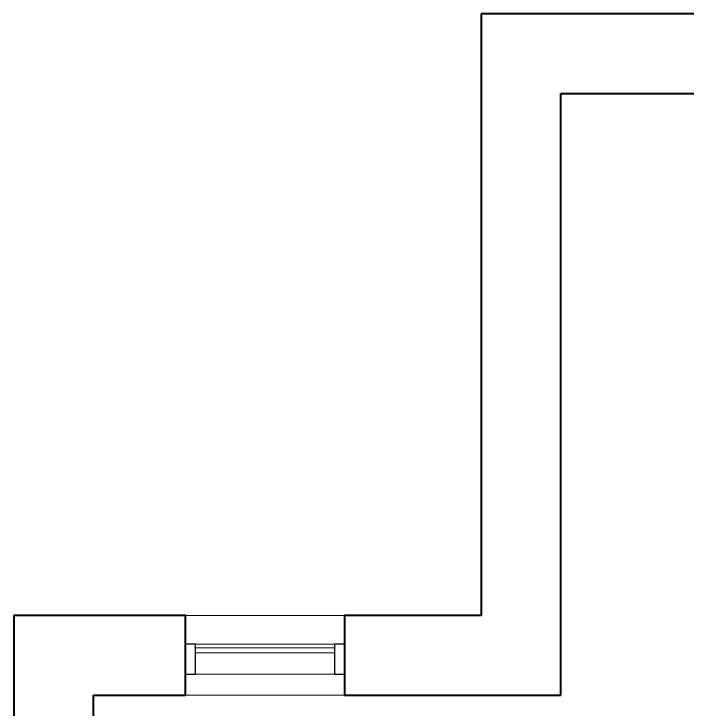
# Model space of a CAD drawing. Header units: inches. Extents: x -874 to -44, y 343 to 1063.
# Drawn here: x -858.3 to -723, y 923.4 to 1063.2 of the extents above; entities that cross this region are included whole.
import ezdxf

# ---------------------------------------------------------------- set-up
doc = ezdxf.new("R2010")
doc.units = ezdxf.units.IN
doc.header["$MEASUREMENT"] = 0
for name, color, linetype, lineweight in [('A-GLAZ-CURT', 52, 'Continuous', 9), ('A-GLAZ-CWMG', 51, 'Continuous', 9), ('A-WALL', 113, 'Continuous', 15)]:
    doc.layers.add(name, color=color, linetype=linetype, lineweight=lineweight)

# ---------------------------------------------------------------- blocks, each defined once
blk = doc.blocks.new('System Panel - zGlazed-5173169-SECOND FLOOR FFE PLAN')
at = {"layer": 'A-GLAZ-CURT', "lineweight": 15}
for p, q in [((14, -0.5), (-14, -0.5)), ((-14, -0.5), (-14, -1.5)), ((14, -1.5), (14, -0.5)), ((-14, -1.5), (14, -1.5))]:
    blk.add_line(p, q, dxfattribs=at)
blk = doc.blocks.new('Rectangular Mullion - 6_ x 2_ Rectangular_CE_-5174039-SECOND FLOOR FFE PLAN')
at = {"layer": 'A-GLAZ-CWMG'}
for p, q in [((-253.84, 1057.42), (-225.84, 1057.42)), ((-253.84, 1051.42), (-225.84, 1051.42))]:
    blk.add_line(p, q, dxfattribs=at)
blk = doc.blocks.new('Rectangular Mullion - 6_ x 2_ Rectangular_CE_-5174040-SECOND FLOOR FFE PLAN')
at = {"layer": 'A-GLAZ-CWMG', "lineweight": 25}
for p, q in [((-2, 2.25), (0, 2.25)), ((-2, -3.75), (-2, 2.25)), ((0, 2.25), (0, -3.75)), ((0, -3.75), (-2, -3.75))]:
    blk.add_line(p, q, dxfattribs=at)
blk = doc.blocks.new('Rectangular Mullion - 6_ x 2_ Rectangular_CE_-5174041-SECOND FLOOR FFE PLAN')
at = {"layer": 'A-GLAZ-CWMG', "lineweight": 25}
for p, q in [((0, 2.25), (-2, 2.25)), ((-2, 2.25), (-2, -3.75)), ((0, -3.75), (0, 2.25)), ((-2, -3.75), (0, -3.75))]:
    blk.add_line(p, q, dxfattribs=at)

msp = doc.modelspace()

# ---------------------------------------------------------------- linework, layer by layer
at = {"layer": 'A-WALL', "lineweight": 40}
for p, q in [((-451.34, 1063.17), (-764.34, 1063.17)), ((-764.34, 1063.17), (-764.34, 942.17)), ((-748.34, 1047.17), (-510.34, 1047.17)), ((-748.34, 926.17), (-748.34, 1047.17)), ((-823.84, 942.17), (-858.34, 942.17)), ((-858.34, 942.17), (-858.34, 901.17)), ((-823.84, 926.17), (-823.84, 942.17)), ((-764.34, 942.17), (-791.84, 942.17)), ((-791.84, 942.17), (-791.84, 926.17)), ((-842.34, 926.17), (-823.84, 926.17)), ((-842.34, 901.17), (-842.34, 926.17)), ((-791.84, 926.17), (-748.34, 926.17))]:
    msp.add_line(p, q, dxfattribs=at)
at = {"layer": 'A-WALL'}
for p, q in [((-823.84, 942.17), (-791.84, 942.17)), ((-791.84, 926.17), (-823.84, 926.17))]:
    msp.add_line(p, q, dxfattribs=at)

# ---------------------------------------------------------------- block references
at = {"layer": 'A-GLAZ-CURT', "rotation": 180}
msp.add_blockref('System Panel - zGlazed-5173169-SECOND FLOOR FFE PLAN', (-807.84, 934.17), dxfattribs=at)
at = {"layer": 'A-GLAZ-CWMG', "extrusion": (0, 0, -1)}
msp.add_blockref('Rectangular Mullion - 6_ x 2_ Rectangular_CE_-5174040-SECOND FLOOR FFE PLAN', (823.84, 934.17), dxfattribs=at)
at = {"layer": 'A-GLAZ-CWMG'}
for name, p in [('Rectangular Mullion - 6_ x 2_ Rectangular_CE_-5174039-SECOND FLOOR FFE PLAN', (-568, -121)), ('Rectangular Mullion - 6_ x 2_ Rectangular_CE_-5174041-SECOND FLOOR FFE PLAN', (-791.84, 934.17))]:
    msp.add_blockref(name, p, dxfattribs=at)

doc.saveas('drawing.dxf')
